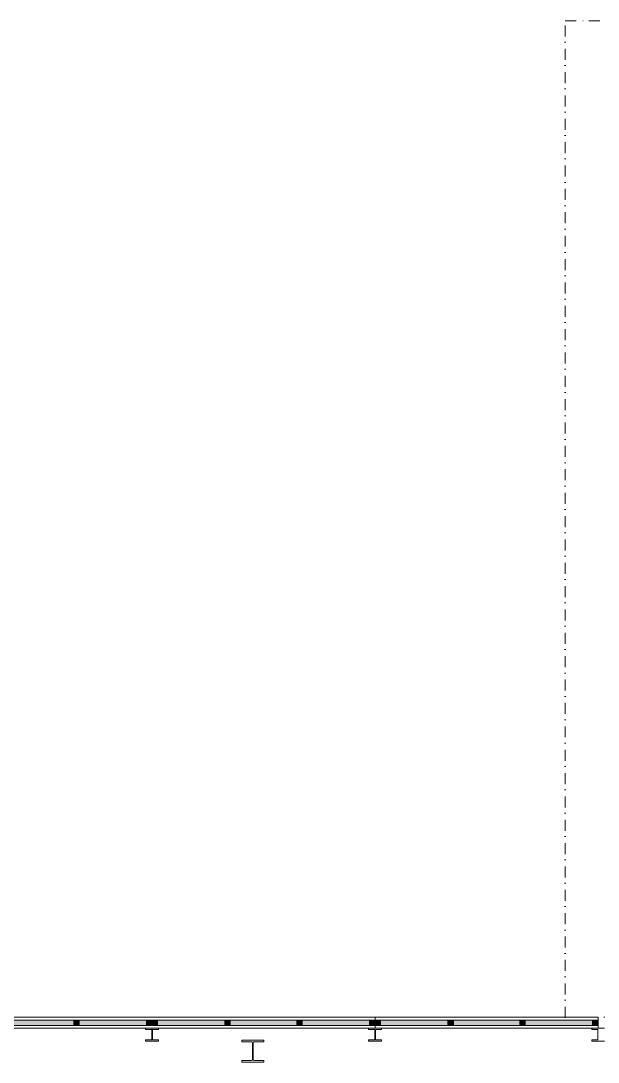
# Model space of a CAD drawing. Header units: inches. Extents: x 47334 to 154394, y 34687 to 85162.
# Drawn here: x 100593 to 106891, y 73797 to 85162 of the extents above; entities that cross this region are included whole.
import ezdxf

# ---------------------------------------------------------------- set-up
doc = ezdxf.new("R2010")
doc.units = ezdxf.units.IN
doc.header["$LTSCALE"] = 300
doc.header["$MEASUREMENT"] = 0
doc.linetypes.add('Strichpunktlinie', pattern=[0.85, 0.4, -0.24, 0.01, -0.2])
doc.linetypes.add('Wipeout_Contour', pattern=[1.01, 0.01, -1])
doc.layers.add('Grundebene', color=7, linetype='Continuous')

# ---------------------------------------------------------------- blocks, each defined once
blk = doc.blocks.new('Color_Area-758')
at = {"layer": 'Grundebene', "true_color": 0xffffff, "transparency": 33554687}
blk.add_hatch(color=7, dxfattribs=at).paths.add_polyline_path([(102024, 74257), (102024, 74197), (101964, 74197), (101964, 74257)], flags=0)
at = {"layer": 'Grundebene', "color": 18, "linetype": 'Wipeout_Contour', "lineweight": 13, "true_color": 0x000000}
for p, q in [((101964, 74197), (101964, 74257)), ((101964, 74257), (102024, 74257)), ((102024, 74257), (102024, 74197)), ((102024, 74197), (101964, 74197))]:
    blk.add_line(p, q, dxfattribs=at)
blk = doc.blocks.new('Color_Area-76A')
at = {"layer": 'Grundebene', "true_color": 0xffffff, "transparency": 33554687}
blk.add_hatch(color=7, dxfattribs=at).paths.add_polyline_path([(101170, 74197), (100445, 74197), (100445, 74257), (101170, 74257)], flags=0)
at = {"layer": 'Grundebene', "color": 18, "linetype": 'Wipeout_Contour', "lineweight": 13, "true_color": 0x000000}
for p, q in [((100445, 74197), (100445, 74257)), ((100445, 74257), (101170, 74257)), ((101170, 74257), (101170, 74197)), ((101170, 74197), (100445, 74197))]:
    blk.add_line(p, q, dxfattribs=at)
blk = doc.blocks.new('Color_Area-776')
at = {"layer": 'Grundebene', "true_color": 0xffffff, "transparency": 33554687}
blk.add_hatch(color=7, dxfattribs=at).paths.add_polyline_path([(101200, 74197), (101170, 74197), (101170, 74257), (101200, 74257)], flags=0)
at = {"layer": 'Grundebene', "color": 18, "linetype": 'Wipeout_Contour', "lineweight": 13, "true_color": 0x000000}
for p, q in [((101170, 74197), (101170, 74257)), ((101170, 74257), (101200, 74257)), ((101200, 74257), (101200, 74197)), ((101200, 74197), (101170, 74197))]:
    blk.add_line(p, q, dxfattribs=at)
blk = doc.blocks.new('Color_Area-77C')
at = {"layer": 'Grundebene', "true_color": 0xffffff, "transparency": 33554687}
blk.add_hatch(color=7, dxfattribs=at).paths.add_polyline_path([(101964, 74197), (101230, 74197), (101230, 74257), (101964, 74257)], flags=0)
at = {"layer": 'Grundebene', "color": 18, "linetype": 'Wipeout_Contour', "lineweight": 13, "true_color": 0x000000}
for p, q in [((101230, 74197), (101230, 74257)), ((101230, 74257), (101964, 74257)), ((101964, 74257), (101964, 74197)), ((101964, 74197), (101230, 74197))]:
    blk.add_line(p, q, dxfattribs=at)
blk = doc.blocks.new('Color_Area-782')
at = {"layer": 'Grundebene', "true_color": 0xffffff, "transparency": 33554687}
blk.add_hatch(color=7, dxfattribs=at).paths.add_polyline_path([(101230, 74197), (101200, 74197), (101200, 74257), (101230, 74257)], flags=0)
at = {"layer": 'Grundebene', "color": 18, "linetype": 'Wipeout_Contour', "lineweight": 13, "true_color": 0x000000}
for p, q in [((101200, 74197), (101200, 74257)), ((101200, 74257), (101230, 74257)), ((101230, 74257), (101230, 74197)), ((101230, 74197), (101200, 74197))]:
    blk.add_line(p, q, dxfattribs=at)
blk = doc.blocks.new('Color_Area-7A8')
at = {"layer": 'Grundebene', "true_color": 0xffffff, "transparency": 33554687}
blk.add_hatch(color=7, dxfattribs=at).paths.add_polyline_path([(104457, 74257), (104457, 74197), (104397, 74197), (104397, 74257)], flags=0)
at = {"layer": 'Grundebene', "color": 18, "linetype": 'Wipeout_Contour', "lineweight": 13, "true_color": 0x000000}
for p, q in [((104397, 74197), (104397, 74257)), ((104397, 74257), (104457, 74257)), ((104457, 74257), (104457, 74197)), ((104457, 74197), (104397, 74197))]:
    blk.add_line(p, q, dxfattribs=at)
blk = doc.blocks.new('Color_Area-7AE')
at = {"layer": 'Grundebene', "true_color": 0xffffff, "transparency": 33554687}
blk.add_hatch(color=7, dxfattribs=at).paths.add_polyline_path([(102024, 74197), (102024, 74257), (102084, 74257), (102084, 74197)], flags=0)
at = {"layer": 'Grundebene', "color": 18, "linetype": 'Wipeout_Contour', "lineweight": 13, "true_color": 0x000000}
for p, q in [((102024, 74197), (102024, 74257)), ((102024, 74257), (102084, 74257)), ((102084, 74257), (102084, 74197)), ((102084, 74197), (102024, 74197))]:
    blk.add_line(p, q, dxfattribs=at)
blk = doc.blocks.new('Color_Area-7B4')
at = {"layer": 'Grundebene', "true_color": 0xffffff, "transparency": 33554687}
blk.add_hatch(color=7, dxfattribs=at).paths.add_polyline_path([(103663, 74257), (104397, 74257), (104397, 74197), (103663, 74197)], flags=0)
at = {"layer": 'Grundebene', "color": 18, "linetype": 'Wipeout_Contour', "lineweight": 13, "true_color": 0x000000}
for p, q in [((103663, 74257), (104397, 74257)), ((103663, 74197), (103663, 74257)), ((104397, 74257), (104397, 74197)), ((104397, 74197), (103663, 74197))]:
    blk.add_line(p, q, dxfattribs=at)
blk = doc.blocks.new('Color_Area-7BA')
at = {"layer": 'Grundebene', "true_color": 0xffffff, "transparency": 33554687}
blk.add_hatch(color=7, dxfattribs=at).paths.add_polyline_path([(103633, 74257), (103663, 74257), (103663, 74197), (103633, 74197)], flags=0)
at = {"layer": 'Grundebene', "color": 18, "linetype": 'Wipeout_Contour', "lineweight": 13, "true_color": 0x000000}
for p, q in [((103633, 74257), (103663, 74257)), ((103633, 74197), (103633, 74257)), ((103663, 74257), (103663, 74197)), ((103663, 74197), (103633, 74197))]:
    blk.add_line(p, q, dxfattribs=at)
blk = doc.blocks.new('Color_Area-7C0')
at = {"layer": 'Grundebene', "true_color": 0xffffff, "transparency": 33554687}
blk.add_hatch(color=7, dxfattribs=at).paths.add_polyline_path([(102878, 74257), (103603, 74257), (103603, 74197), (102878, 74197)], flags=0)
at = {"layer": 'Grundebene', "color": 18, "linetype": 'Wipeout_Contour', "lineweight": 13, "true_color": 0x000000}
for p, q in [((102878, 74257), (103603, 74257)), ((102878, 74197), (102878, 74257)), ((103603, 74257), (103603, 74197)), ((103603, 74197), (102878, 74197))]:
    blk.add_line(p, q, dxfattribs=at)
blk = doc.blocks.new('Color_Area-7C6')
at = {"layer": 'Grundebene', "true_color": 0xffffff, "transparency": 33554687}
blk.add_hatch(color=7, dxfattribs=at).paths.add_polyline_path([(103603, 74257), (103633, 74257), (103633, 74197), (103603, 74197)], flags=0)
at = {"layer": 'Grundebene', "color": 18, "linetype": 'Wipeout_Contour', "lineweight": 13, "true_color": 0x000000}
for p, q in [((103603, 74257), (103633, 74257)), ((103603, 74197), (103603, 74257)), ((103633, 74257), (103633, 74197)), ((103633, 74197), (103603, 74197))]:
    blk.add_line(p, q, dxfattribs=at)
blk = doc.blocks.new('Color_Area-7CC')
at = {"layer": 'Grundebene', "true_color": 0xffffff, "transparency": 33554687}
blk.add_hatch(color=7, dxfattribs=at).paths.add_polyline_path([(102848, 74257), (102878, 74257), (102878, 74197), (102848, 74197)], flags=0)
at = {"layer": 'Grundebene', "color": 18, "linetype": 'Wipeout_Contour', "lineweight": 13, "true_color": 0x000000}
for p, q in [((102848, 74257), (102878, 74257)), ((102848, 74197), (102848, 74257)), ((102878, 74257), (102878, 74197)), ((102878, 74197), (102848, 74197))]:
    blk.add_line(p, q, dxfattribs=at)
blk = doc.blocks.new('Color_Area-7D2')
at = {"layer": 'Grundebene', "true_color": 0xffffff, "transparency": 33554687}
blk.add_hatch(color=7, dxfattribs=at).paths.add_polyline_path([(102084, 74257), (102818, 74257), (102818, 74197), (102084, 74197)], flags=0)
at = {"layer": 'Grundebene', "color": 18, "linetype": 'Wipeout_Contour', "lineweight": 13, "true_color": 0x000000}
for p, q in [((102084, 74257), (102818, 74257)), ((102084, 74197), (102084, 74257)), ((102818, 74257), (102818, 74197)), ((102818, 74197), (102084, 74197))]:
    blk.add_line(p, q, dxfattribs=at)
blk = doc.blocks.new('Color_Area-7D8')
at = {"layer": 'Grundebene', "true_color": 0xffffff, "transparency": 33554687}
blk.add_hatch(color=7, dxfattribs=at).paths.add_polyline_path([(102818, 74257), (102848, 74257), (102848, 74197), (102818, 74197)], flags=0)
at = {"layer": 'Grundebene', "color": 18, "linetype": 'Wipeout_Contour', "lineweight": 13, "true_color": 0x000000}
for p, q in [((102818, 74257), (102848, 74257)), ((102818, 74197), (102818, 74257)), ((102848, 74257), (102848, 74197)), ((102848, 74197), (102818, 74197))]:
    blk.add_line(p, q, dxfattribs=at)
blk = doc.blocks.new('Color_Area-7FE')
at = {"layer": 'Grundebene', "true_color": 0xffffff, "transparency": 33554687}
blk.add_hatch(color=7, dxfattribs=at).paths.add_polyline_path([(106890, 74257), (106890, 74197), (106830, 74197), (106830, 74257)], flags=0)
at = {"layer": 'Grundebene', "color": 18, "linetype": 'Wipeout_Contour', "lineweight": 13, "true_color": 0x000000}
for p, q in [((106830, 74197), (106830, 74257)), ((106830, 74257), (106890, 74257)), ((106890, 74257), (106890, 74197)), ((106890, 74197), (106830, 74197))]:
    blk.add_line(p, q, dxfattribs=at)
blk = doc.blocks.new('Color_Area-804')
at = {"layer": 'Grundebene', "true_color": 0xffffff, "transparency": 33554687}
blk.add_hatch(color=7, dxfattribs=at).paths.add_polyline_path([(104457, 74197), (104457, 74257), (104517, 74257), (104517, 74197)], flags=0)
at = {"layer": 'Grundebene', "color": 18, "linetype": 'Wipeout_Contour', "lineweight": 13, "true_color": 0x000000}
for p, q in [((104457, 74197), (104457, 74257)), ((104457, 74257), (104517, 74257)), ((104517, 74257), (104517, 74197)), ((104517, 74197), (104457, 74197))]:
    blk.add_line(p, q, dxfattribs=at)
blk = doc.blocks.new('Color_Area-80A')
at = {"layer": 'Grundebene', "true_color": 0xffffff, "transparency": 33554687}
blk.add_hatch(color=7, dxfattribs=at).paths.add_polyline_path([(106096, 74257), (106830, 74257), (106830, 74197), (106096, 74197)], flags=0)
at = {"layer": 'Grundebene', "color": 18, "linetype": 'Wipeout_Contour', "lineweight": 13, "true_color": 0x000000}
for p, q in [((106096, 74257), (106830, 74257)), ((106096, 74197), (106096, 74257)), ((106830, 74257), (106830, 74197)), ((106830, 74197), (106096, 74197))]:
    blk.add_line(p, q, dxfattribs=at)
blk = doc.blocks.new('Color_Area-810')
at = {"layer": 'Grundebene', "true_color": 0xffffff, "transparency": 33554687}
blk.add_hatch(color=7, dxfattribs=at).paths.add_polyline_path([(106066, 74257), (106096, 74257), (106096, 74197), (106066, 74197)], flags=0)
at = {"layer": 'Grundebene', "color": 18, "linetype": 'Wipeout_Contour', "lineweight": 13, "true_color": 0x000000}
for p, q in [((106066, 74257), (106096, 74257)), ((106066, 74197), (106066, 74257)), ((106096, 74257), (106096, 74197)), ((106096, 74197), (106066, 74197))]:
    blk.add_line(p, q, dxfattribs=at)
blk = doc.blocks.new('Color_Area-816')
at = {"layer": 'Grundebene', "true_color": 0xffffff, "transparency": 33554687}
blk.add_hatch(color=7, dxfattribs=at).paths.add_polyline_path([(105312, 74257), (106036, 74257), (106036, 74197), (105312, 74197)], flags=0)
at = {"layer": 'Grundebene', "color": 18, "linetype": 'Wipeout_Contour', "lineweight": 13, "true_color": 0x000000}
for p, q in [((105312, 74257), (106036, 74257)), ((105312, 74197), (105312, 74257)), ((106036, 74257), (106036, 74197)), ((106036, 74197), (105312, 74197))]:
    blk.add_line(p, q, dxfattribs=at)
blk = doc.blocks.new('Color_Area-81C')
at = {"layer": 'Grundebene', "true_color": 0xffffff, "transparency": 33554687}
blk.add_hatch(color=7, dxfattribs=at).paths.add_polyline_path([(106036, 74257), (106066, 74257), (106066, 74197), (106036, 74197)], flags=0)
at = {"layer": 'Grundebene', "color": 18, "linetype": 'Wipeout_Contour', "lineweight": 13, "true_color": 0x000000}
for p, q in [((106036, 74257), (106066, 74257)), ((106036, 74197), (106036, 74257)), ((106066, 74257), (106066, 74197)), ((106066, 74197), (106036, 74197))]:
    blk.add_line(p, q, dxfattribs=at)
blk = doc.blocks.new('Color_Area-822')
at = {"layer": 'Grundebene', "true_color": 0xffffff, "transparency": 33554687}
blk.add_hatch(color=7, dxfattribs=at).paths.add_polyline_path([(105282, 74257), (105312, 74257), (105312, 74197), (105282, 74197)], flags=0)
at = {"layer": 'Grundebene', "color": 18, "linetype": 'Wipeout_Contour', "lineweight": 13, "true_color": 0x000000}
for p, q in [((105282, 74257), (105312, 74257)), ((105282, 74197), (105282, 74257)), ((105312, 74257), (105312, 74197)), ((105312, 74197), (105282, 74197))]:
    blk.add_line(p, q, dxfattribs=at)
blk = doc.blocks.new('Color_Area-828')
at = {"layer": 'Grundebene', "true_color": 0xffffff, "transparency": 33554687}
blk.add_hatch(color=7, dxfattribs=at).paths.add_polyline_path([(104517, 74257), (105252, 74257), (105252, 74197), (104517, 74197)], flags=0)
at = {"layer": 'Grundebene', "color": 18, "linetype": 'Wipeout_Contour', "lineweight": 13, "true_color": 0x000000}
for p, q in [((104517, 74257), (105252, 74257)), ((104517, 74197), (104517, 74257)), ((105252, 74257), (105252, 74197)), ((105252, 74197), (104517, 74197))]:
    blk.add_line(p, q, dxfattribs=at)
blk = doc.blocks.new('Color_Area-82E')
at = {"layer": 'Grundebene', "true_color": 0xffffff, "transparency": 33554687}
blk.add_hatch(color=7, dxfattribs=at).paths.add_polyline_path([(105252, 74257), (105282, 74257), (105282, 74197), (105252, 74197)], flags=0)
at = {"layer": 'Grundebene', "color": 18, "linetype": 'Wipeout_Contour', "lineweight": 13, "true_color": 0x000000}
for p, q in [((105252, 74257), (105282, 74257)), ((105252, 74197), (105252, 74257)), ((105282, 74257), (105282, 74197)), ((105282, 74197), (105252, 74197))]:
    blk.add_line(p, q, dxfattribs=at)

msp = doc.modelspace()

# ---------------------------------------------------------------- linework, layer by layer
at = {"layer": 'Grundebene', "color": 18, "linetype": 'Strichpunktlinie', "lineweight": 13, "true_color": 0x000000}
for p, q in [((106532, 74282), (106532, 85162)), ((106532, 85162), (108924, 85162)), ((108604, 74287), (106212, 74287))]:
    msp.add_line(p, q, dxfattribs=at)
at = {"layer": 'Grundebene', "color": 18, "linetype": 'Continuous', "lineweight": 13, "true_color": 0x000000}
for p, q in [((99591, 74287), (102024, 74287)), ((100445, 74257), (101170, 74257)), ((101170, 74197), (101170, 74257)), ((101170, 74257), (101200, 74257)), ((101200, 74257), (101200, 74197)), ((101200, 74197), (101200, 74257)), ((101200, 74257), (101230, 74257)), ((101230, 74257), (101964, 74257)), ((101230, 74257), (101230, 74197)), ((101964, 74197), (101964, 74257)), ((101964, 74257), (102024, 74257)), ((104457, 74287), (102024, 74287)), ((102024, 74197), (102024, 74257)), ((102024, 74257), (102084, 74257)), ((102024, 74257), (102024, 74197)), ((102084, 74257), (102084, 74197)), ((102084, 74257), (102818, 74257)), ((102818, 74197), (102818, 74257)), ((102818, 74257), (102848, 74257)), ((102848, 74197), (102848, 74257)), ((102848, 74257), (102878, 74257)), ((102848, 74257), (102848, 74197)), ((102878, 74257), (103603, 74257)), ((102878, 74257), (102878, 74197)), ((103603, 74197), (103603, 74257)), ((103603, 74257), (103633, 74257)), ((103633, 74197), (103633, 74257)), ((103633, 74257), (103663, 74257)), ((103633, 74257), (103633, 74197)), ((103663, 74257), (104397, 74257)), ((103663, 74257), (103663, 74197)), ((104397, 74197), (104397, 74257)), ((104397, 74257), (104457, 74257)), ((104457, 74287), (104457, 74257)), ((104457, 74287), (104457, 74257)), ((106890, 74287), (104457, 74287)), ((104457, 74257), (104457, 74197)), ((104457, 74257), (104457, 74197)), ((104457, 74257), (104457, 74197)), ((104457, 74257), (104517, 74257)), ((104457, 74257), (104457, 74197)), ((104517, 74257), (104517, 74197)), ((104517, 74257), (105252, 74257)), ((105252, 74197), (105252, 74257)), ((105252, 74257), (105282, 74257)), ((105282, 74197), (105282, 74257)), ((105282, 74257), (105312, 74257)), ((105282, 74257), (105282, 74197)), ((105312, 74257), (106036, 74257)), ((105312, 74257), (105312, 74197)), ((106036, 74197), (106036, 74257)), ((106036, 74257), (106066, 74257)), ((106066, 74197), (106066, 74257)), ((106066, 74257), (106096, 74257)), ((106066, 74257), (106066, 74197)), ((106096, 74257), (106830, 74257)), ((106096, 74257), (106096, 74197)), ((106830, 74197), (106830, 74257)), ((106830, 74257), (106890, 74257)), ((106890, 74287), (106890, 74257)), ((106890, 74257), (106890, 74197)), ((106890, 74257), (106890, 74197)), ((99591, 74167), (102024, 74167)), ((101170, 74197), (100445, 74197)), ((101200, 74197), (101170, 74197)), ((101230, 74197), (101200, 74197)), ((101964, 74197), (101230, 74197)), ((101954, 74167), (101954, 74155)), ((102094, 74167), (101954, 74167)), ((101954, 74155), (102014, 74155)), ((102024, 74197), (101964, 74197)), ((102021, 74148), (102021, 74046)), ((102084, 74197), (102024, 74197)), ((104457, 74167), (102024, 74167)), ((102028, 74046), (102028, 74148)), ((102035, 74155), (102094, 74155)), ((102818, 74197), (102084, 74197)), ((102094, 74155), (102094, 74167)), ((102848, 74197), (102818, 74197)), ((102878, 74197), (102848, 74197)), ((103603, 74197), (102878, 74197)), ((103633, 74197), (103603, 74197)), ((103663, 74197), (103633, 74197)), ((104397, 74197), (103663, 74197)), ((104387, 74167), (104387, 74155)), ((104527, 74167), (104387, 74167)), ((104387, 74155), (104447, 74155)), ((104457, 74197), (104397, 74197)), ((104454, 74148), (104454, 74046)), ((104457, 74197), (104457, 74167)), ((104457, 74197), (104457, 74167)), ((104517, 74197), (104457, 74197)), ((106890, 74167), (104457, 74167)), ((104461, 74046), (104461, 74148)), ((104468, 74155), (104527, 74155)), ((105252, 74197), (104517, 74197)), ((104527, 74155), (104527, 74167)), ((105282, 74197), (105252, 74197)), ((105312, 74197), (105282, 74197)), ((106036, 74197), (105312, 74197)), ((106066, 74197), (106036, 74197)), ((106096, 74197), (106066, 74197)), ((106830, 74197), (106096, 74197)), ((106821, 74167), (106821, 74155)), ((106961, 74167), (106821, 74167)), ((106821, 74155), (106880, 74155)), ((106890, 74197), (106830, 74197)), ((106887, 74148), (106887, 74046)), ((106890, 74197), (106890, 74167)), ((102014, 74039), (101954, 74039)), ((101954, 74039), (101954, 74027)), ((101954, 74027), (102094, 74027)), ((102094, 74039), (102035, 74039)), ((102094, 74027), (102094, 74039)), ((103004, 74037), (103004, 74020)), ((103244, 74037), (103004, 74037)), ((103004, 74020), (103109, 74020)), ((103119, 74010), (103119, 73824)), ((103129, 73824), (103129, 74010)), ((103139, 74020), (103244, 74020)), ((103244, 74020), (103244, 74037)), ((104447, 74039), (104387, 74039)), ((104387, 74039), (104387, 74027)), ((104387, 74027), (104527, 74027)), ((104527, 74039), (104468, 74039)), ((104527, 74027), (104527, 74039)), ((106880, 74039), (106821, 74039)), ((106821, 74039), (106821, 74027)), ((106821, 74027), (106961, 74027)), ((103109, 73814), (103004, 73814)), ((103004, 73814), (103004, 73797)), ((103004, 73797), (103244, 73797)), ((103244, 73814), (103139, 73814)), ((103244, 73797), (103244, 73814))]:
    msp.add_line(p, q, dxfattribs=at)
at = {"layer": 'Grundebene', "color": 18, "linetype": 'Wipeout_Contour', "lineweight": 13, "true_color": 0x000000}
for points in [[(100445, 74197), (100445, 74257), (101170, 74257), (101170, 74197), (100445, 74197)], [(101170, 74197), (101170, 74257), (101200, 74257), (101200, 74197), (101170, 74197)], [(101200, 74197), (101200, 74257), (101230, 74257), (101230, 74197), (101200, 74197)], [(101230, 74197), (101230, 74257), (101964, 74257), (101964, 74197), (101230, 74197)], [(102024, 74197), (101964, 74197), (101964, 74257), (102024, 74257), (102024, 74197)], [(102024, 74257), (102084, 74257), (102084, 74197), (102024, 74197), (102024, 74257)], [(102818, 74257), (102818, 74197), (102084, 74197), (102084, 74257), (102818, 74257)], [(102848, 74257), (102848, 74197), (102818, 74197), (102818, 74257), (102848, 74257)], [(102878, 74257), (102878, 74197), (102848, 74197), (102848, 74257), (102878, 74257)], [(103603, 74257), (103603, 74197), (102878, 74197), (102878, 74257), (103603, 74257)], [(103633, 74257), (103633, 74197), (103603, 74197), (103603, 74257), (103633, 74257)], [(103663, 74257), (103663, 74197), (103633, 74197), (103633, 74257), (103663, 74257)], [(104397, 74257), (104397, 74197), (103663, 74197), (103663, 74257), (104397, 74257)], [(104457, 74197), (104397, 74197), (104397, 74257), (104457, 74257), (104457, 74197)], [(104457, 74257), (104517, 74257), (104517, 74197), (104457, 74197), (104457, 74257)], [(105252, 74257), (105252, 74197), (104517, 74197), (104517, 74257), (105252, 74257)], [(105282, 74257), (105282, 74197), (105252, 74197), (105252, 74257), (105282, 74257)], [(105312, 74257), (105312, 74197), (105282, 74197), (105282, 74257), (105312, 74257)], [(106036, 74257), (106036, 74197), (105312, 74197), (105312, 74257), (106036, 74257)], [(106066, 74257), (106066, 74197), (106036, 74197), (106036, 74257), (106066, 74257)], [(106096, 74257), (106096, 74197), (106066, 74197), (106066, 74257), (106096, 74257)], [(106830, 74257), (106830, 74197), (106096, 74197), (106096, 74257), (106830, 74257)], [(106890, 74197), (106830, 74197), (106830, 74257), (106890, 74257), (106890, 74197)]]:
    msp.add_lwpolyline(points, dxfattribs=at)
at = {"layer": 'Grundebene', "color": 18, "linetype": 'Continuous', "lineweight": 13, "true_color": 0x000000}
for centre, radius, start, end in [((102014, 74148), 7, 0, 90), ((102035, 74148), 7, 90, 180), ((104447, 74148), 7, 360, 90), ((104468, 74148), 7, 90, 180), ((106880, 74148), 7, 360, 90), ((102014, 74046), 7, 270, 0), ((102035, 74046), 7, 180, 270), ((103109, 74010), 10, 360, 90), ((103139, 74010), 10, 90, 180), ((104447, 74046), 7, 270, 0), ((104468, 74046), 7, 180, 270), ((106880, 74046), 7, 270, 0), ((103109, 73824), 10, 270, 360), ((103139, 73824), 10, 180, 270)]:
    msp.add_arc(centre, radius, start, end, dxfattribs=at)

# ---------------------------------------------------------------- block references
at = {"layer": 'Grundebene'}
for name in ['Color_Area-76A', 'Color_Area-776', 'Color_Area-782', 'Color_Area-77C', 'Color_Area-758', 'Color_Area-7AE', 'Color_Area-7D2', 'Color_Area-7D8', 'Color_Area-7CC', 'Color_Area-7C0', 'Color_Area-7C6', 'Color_Area-7BA', 'Color_Area-7B4', 'Color_Area-7A8', 'Color_Area-804', 'Color_Area-828', 'Color_Area-82E', 'Color_Area-822', 'Color_Area-816', 'Color_Area-81C', 'Color_Area-810', 'Color_Area-80A', 'Color_Area-7FE']:
    msp.add_blockref(name, (0, 0), dxfattribs=at)

doc.saveas('drawing.dxf')
